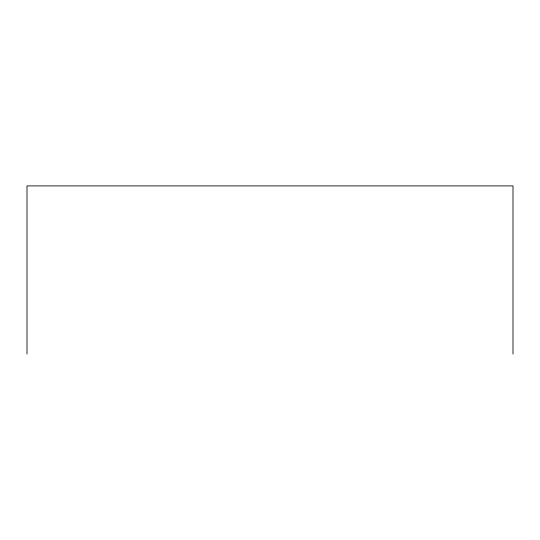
<?xml version="1.0" encoding="UTF-8"?>
<svg xmlns="http://www.w3.org/2000/svg" width="540" height="540" viewBox="0 0 540 540"><rect width="100%" height="100%" fill="white"/><g stroke="black" fill="none" stroke-linecap="round" stroke-linejoin="round"><path stroke-width="0.81" d="M513 354.092L513 185.909L27 185.909L27 354.092"/></g></svg>
